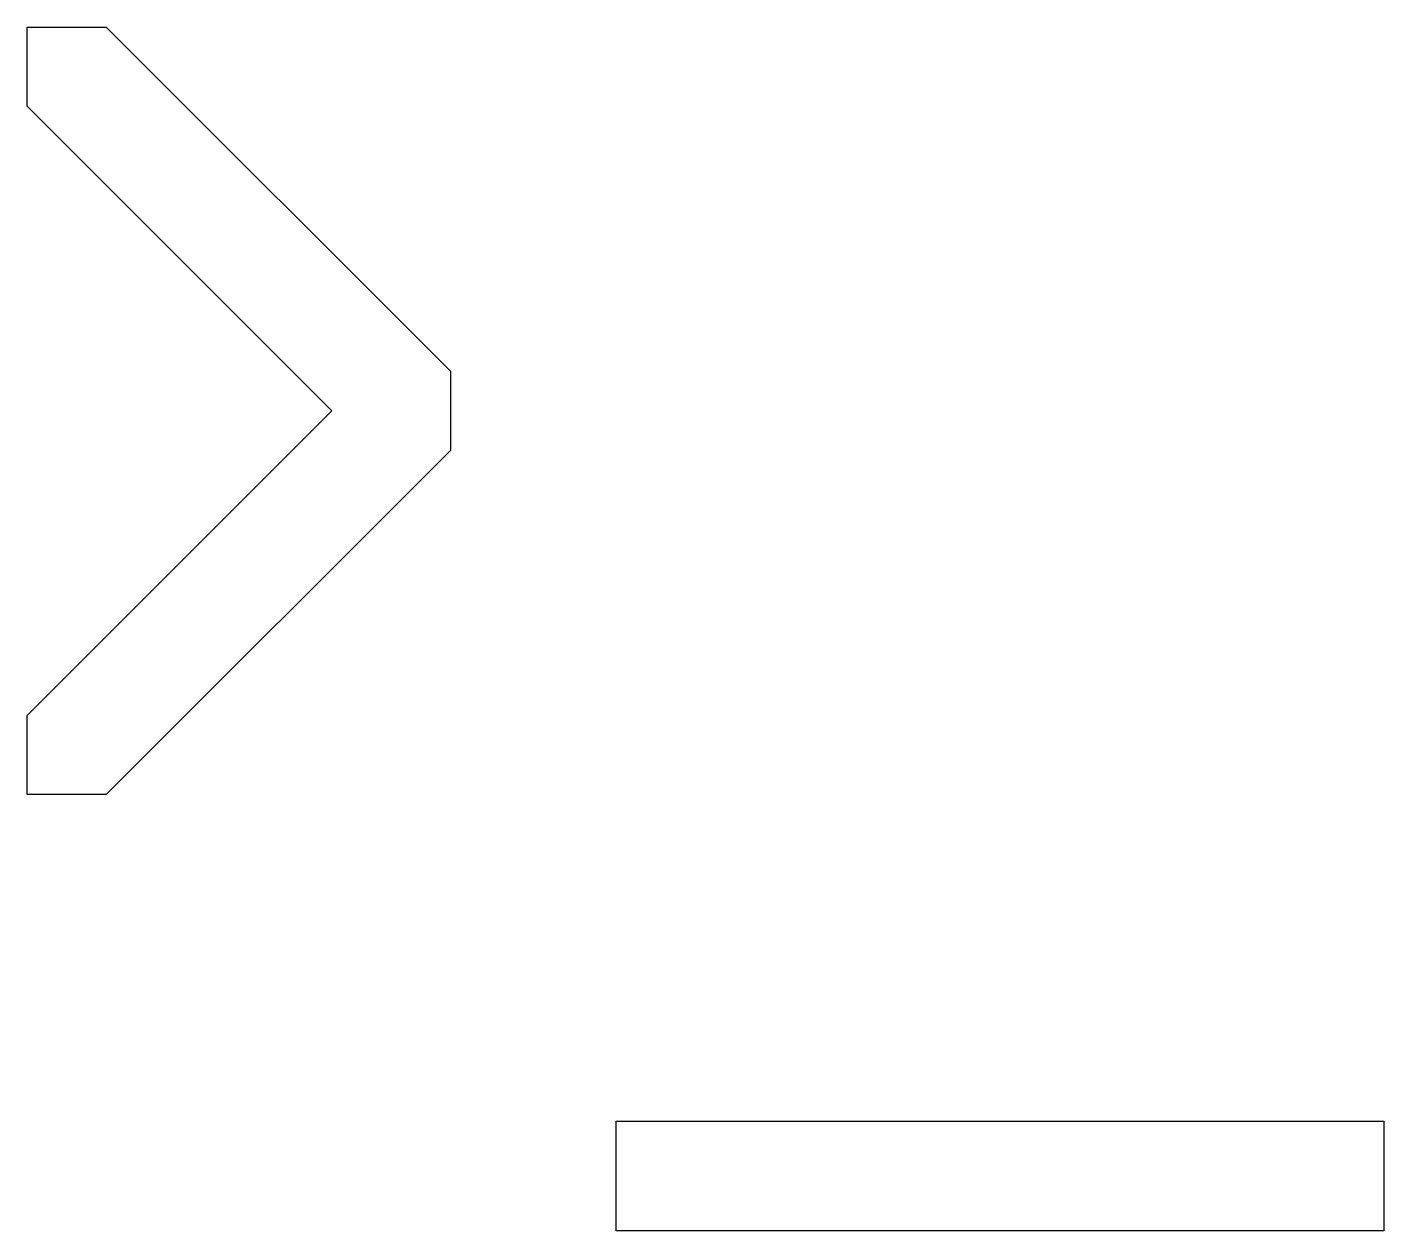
# Model space of a CAD drawing. Extents: x 38.9 to 89.9, y 33.6 to 78.8.
import ezdxf

# ---------------------------------------------------------------- set-up
doc = ezdxf.new("R2010")
doc.units = 0
doc.layers.add('Holes', color=7, linetype='CONTINUOUS')

msp = doc.modelspace()

# ---------------------------------------------------------------- linework, layer by layer
at = {"layer": 'Holes', "color": 7}
for points in [[(41.8689, 78.82458), (54.81011, 65.88337), (54.81011, 62.90897), (41.8689, 49.96786), (38.8945, 49.96786), (38.8945, 52.94212), (50.34852, 64.39618), (38.8945, 75.85018), (38.8945, 78.82458), (41.8689, 78.82458), (41.8689, 78.82458), (41.8689, 78.82458)], [(61.02567, 37.68763), (89.88239, 37.68763), (89.88239, 33.56522), (61.02567, 33.56522), (61.02567, 37.68763), (61.02567, 37.68763)]]:
    msp.add_lwpolyline(points, close=True, dxfattribs=at)

doc.saveas('drawing.dxf')
